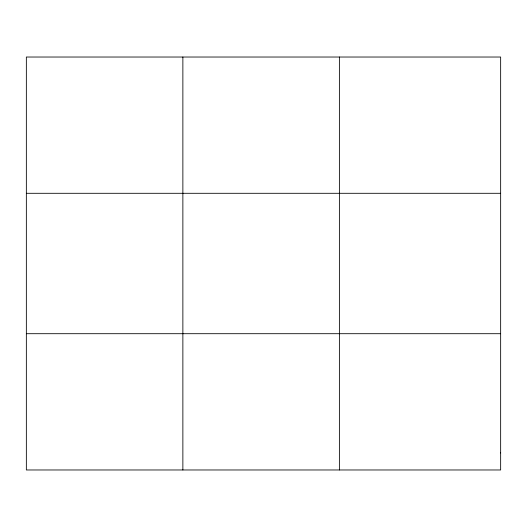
<?xml version="1.0" encoding="UTF-8"?>
<svg xmlns="http://www.w3.org/2000/svg" width="527" height="527" viewBox="0 0 527 527"><rect width="100%" height="100%" fill="white"/><g stroke="black" fill="none" stroke-linecap="round" stroke-linejoin="round"><path stroke-width="0.79" d="M182.869 469.972L182.869 57.028M339.388 469.972L339.388 57.028M26.35 193.297L500.65 193.297M26.35 333.703L500.65 333.703M500.65 452.937L500.65 469.972L26.35 469.972L26.35 57.028L500.65 57.028L500.65 452.937"/></g></svg>
